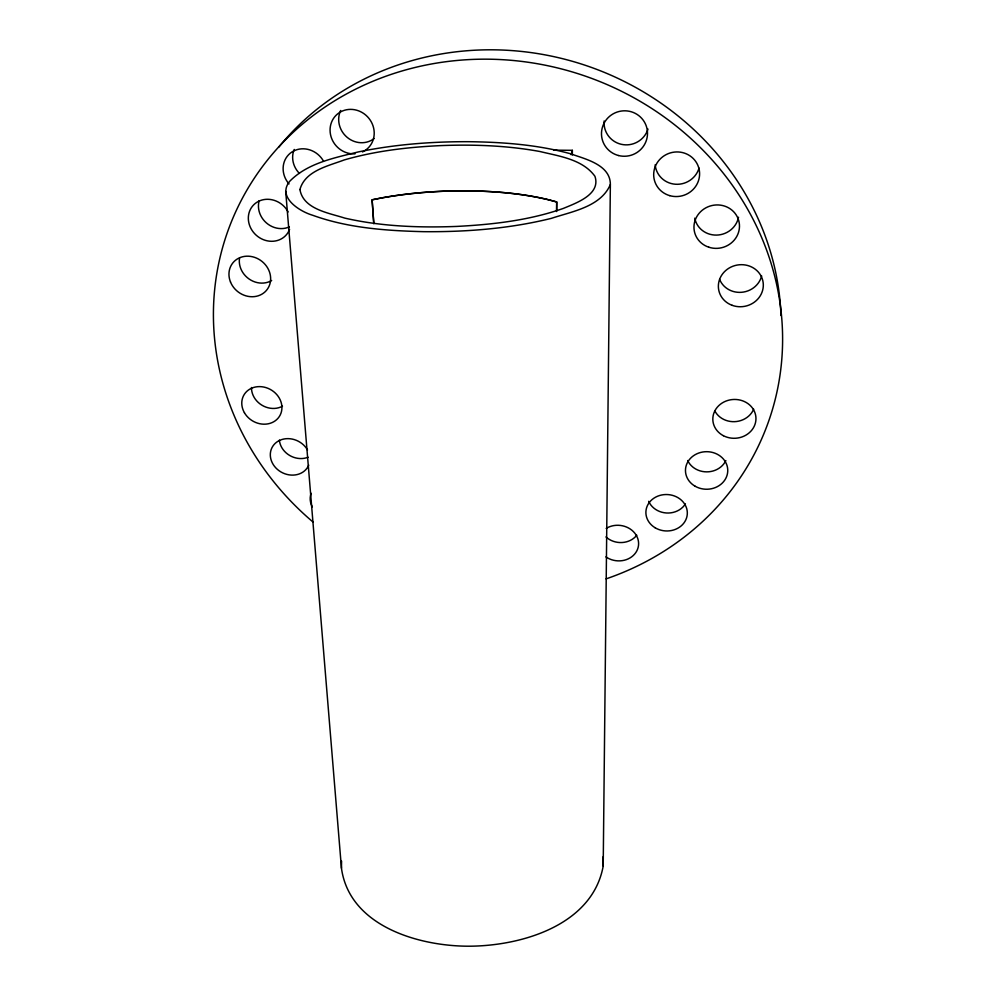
<?xml version="1.0" encoding="UTF-8"?>
<svg xmlns="http://www.w3.org/2000/svg" width="996" height="996" viewBox="0 0 996 996"><rect width="100%" height="100%" fill="white"/><g stroke="black" fill="none" stroke-linecap="round" stroke-linejoin="round"><path stroke-width="1.49" d="M556.615 210.579L556.677 201.964L549.531 200.022M556.627 211.538L556.727 201.951L552.929 200.906M285.703 191.469L341.454 868.176C349.434 926.417 419.316 946.486 469.838 946.2C522.116 945.789 592.458 924.998 603.203 866.072L610.361 184.546C610.498 164.626 585.063 158.999 570.073 153.645C537.13 144.632 502.781 142.129 468.755 141.693C431.642 141.544 394.404 144.432 358.037 151.99C334.22 157.966 307.565 163.058 289.736 181.272C276.813 197.046 299.348 211.351 312.732 215.285C348.065 228.059 386.124 230.723 423.387 231.67C466.327 232.068 509.554 228.694 551.323 218.373C572.09 211.451 600.725 206.907 610.361 184.546M341.566 861.092L341.454 868.176M603.203 866.072L603.215 856.572M571.094 154.691L572.351 150.321L553.726 150.172M552.855 200.893C525.303 193.66 496.718 191.269 468.319 190.846A154.081 48.431 -2 0 0 372.118 199.823L373.774 223.316M373.799 223.764L372.106 199.81L381.306 197.98A151.454 47.547 -2 0 1 468.294 190.883A151.479 47.559 -2 0 1 549.107 199.872M572.351 150.321L572.351 154.978M313.304 522.265A286.636 265.484 18.4 0 1 313.342 115.399A286.636 265.484 18.4 0 1 740.962 198.092A286.636 265.484 18.4 0 1 606.054 578.888M278.706 147.221A280.486 261.014 18.5 0 1 585.449 65.35A280.486 261.014 18.5 0 1 780.964 315.508M738.534 217.228A22.335 21.227 -15.7 0 1 716.585 235.093A22.335 21.227 -15.7 0 1 694.772 218.161M725.86 460.55A20.704 18.488 -0.4 0 1 706.749 471.867A20.704 18.488 -0.4 0 1 687.688 460.55M308.748 465.132A20.368 17.642 27.1 0 1 279.092 470.747A20.368 17.642 27.1 0 1 276.726 442.1A20.368 17.642 27.1 0 1 307.503 449.968M308.1 457.226A19.957 17.393 27.3 0 1 279.366 440.12M289.575 229.404A22.173 20.032 41.5 0 1 257.827 236.538A22.173 20.032 41.5 0 1 255.138 203.533A22.173 20.032 41.5 0 1 288.155 211.924M289.363 226.889A21.688 19.683 42.2 0 1 266.405 222.917A21.688 19.683 42.2 0 1 259.172 200.657M647.998 129.082A22.535 22.236 -22 0 1 604.124 120.977M355.049 153.832A22.92 21.389 48.3 0 1 330.884 124.151A22.92 21.389 48.3 0 1 366.005 115.299A22.92 21.389 48.3 0 1 362.469 151.952M374.147 138.519A22.422 20.978 49.5 0 1 347.143 137.336A22.422 20.978 49.5 0 1 340.669 110.481M606.178 528.415A20.381 17.766 6.7 0 1 633.431 531.64A20.381 17.766 6.7 0 1 633.182 555.594A20.381 17.766 6.7 0 1 605.892 556.876M636.78 535.213A19.97 17.505 6.4 0 1 605.966 536.931M271.647 280.511A21.252 19.036 38.6 0 1 249.062 278.992A21.252 19.036 38.6 0 1 239.526 258.113M312.296 506.889A20.094 17.33 23.7 0 1 311.138 493.281M753.673 409.207A21.14 19.098 -4 0 1 734.587 421.669A21.14 19.098 -4 0 1 714.742 410.75M699.055 168.087A22.51 21.8 -19.3 0 1 675.338 184.235A22.51 21.8 -19.3 0 1 655.169 164.776M289.014 183.924A22.597 20.729 44.9 0 1 291.778 152.089A22.597 20.729 44.9 0 1 323.476 161.103M299.435 173.429A22.099 20.356 45.9 0 1 294.206 149.45M282.478 406.206A20.294 17.804 30.7 0 1 261.936 405.21A20.294 17.804 30.7 0 1 251.478 387.519M685.422 503.876A20.306 17.94 3 0 1 666.274 512.977A20.306 17.94 3 0 1 648.67 501.312M761.654 275.942A22.037 20.592 -12.1 0 1 741.522 292.301A22.037 20.592 -12.1 0 1 719.61 279.316M299.933 189.539C303.294 209.285 328.867 212.932 344.74 218.099C381.319 226.466 419.154 227.847 456.529 226.428C492.647 224.573 529.162 220.415 563.45 208.376C576.236 203.022 601.061 194.407 594.936 176.28C582.523 159.211 559.105 156.198 539.957 151.517C507.25 145.528 473.835 144.333 440.668 145.603C408.148 147.122 375.492 150.869 344.143 159.97C328.232 165.983 305.037 170.789 299.933 189.539M708.803 247.207A22.833 21.651 -14.2 0 0 739.157 222.457A22.833 21.651 -14.2 0 0 702.18 210.293A22.833 21.651 -14.2 0 0 708.803 247.207M695.283 486.322A21.14 18.775 0 0 0 727.74 471.27A21.14 18.775 0 0 0 696.839 453.815A21.14 18.775 0 0 0 695.283 486.322M618.616 155.55A23.045 22.709 -16.1 0 0 646.69 127.376A23.045 22.709 -16.1 0 0 608.145 117.653A23.045 22.709 -16.1 0 0 618.616 155.55M230.499 282.005A21.713 19.36 38 0 0 266.281 290.583A21.713 19.36 38 0 0 252.635 256.794A21.713 19.36 38 0 0 230.499 282.005M723.382 435.7A21.588 19.422 -3.4 0 0 755.964 418.843A21.588 19.422 -3.4 0 0 723.806 402.06A21.588 19.422 -3.4 0 0 723.382 435.7M669.76 195.652A23.02 22.236 -16.8 0 0 699.055 168.996A23.02 22.236 -16.8 0 0 661.12 158.103A23.02 22.236 -16.8 0 0 669.76 195.652M244.431 412.742A20.717 18.065 30.4 0 0 279.204 416.714A20.717 18.065 30.4 0 0 261.911 386.759A20.717 18.065 30.4 0 0 244.431 412.742M655.007 527.693A20.729 18.214 3.4 0 0 687.277 514.31A20.729 18.214 3.4 0 0 657.534 496.245A20.729 18.214 3.4 0 0 655.007 527.693M732.085 305.299A22.535 20.978 -11 0 0 763.148 282.565A22.535 20.978 -11 0 0 727.292 269.269A22.535 20.978 -11 0 0 732.085 305.299"/></g></svg>
